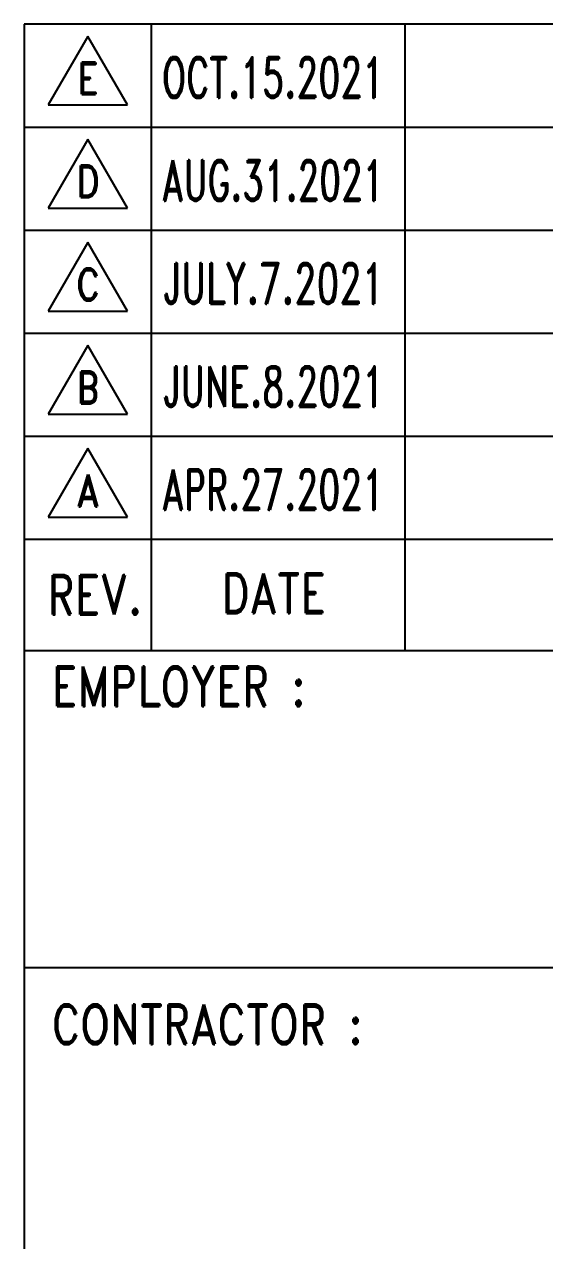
# Model space of a CAD drawing. Header units: millimetres. Extents: x 66027 to 360317, y -114806 to -64032.
# Drawn here: x 346948 to 349731, y -107819 to -101310 of the extents above; entities that cross this region are included whole.
import ezdxf
from ezdxf.enums import TextEntityAlignment as Align

# ---------------------------------------------------------------- set-up
doc = ezdxf.new("R2010")
doc.units = ezdxf.units.MM
doc.header["$LTSCALE"] = 140
doc.layers.add('1', color=7, linetype='Continuous')
doc.layers.add('TAN-TIT', color=30, linetype='Continuous')
doc.styles.add('KIM3', font='ROMAND.shx', dxfattribs={"width": 1.25, "height": 3})
doc.styles.add('RD20', font='ROMAND.SHX', dxfattribs={"width": 0.8, "height": 2})
doc.styles.add('RD6', font='ROMAND.shx', dxfattribs={"width": 0.83, "height": 6})

# ---------------------------------------------------------------- blocks, each defined once
blk = doc.blocks.new('BORDER')
at = {"layer": 'TAN-TIT'}
for p, q in [((232823, 44987), (193237, 44987)), ((193237, 44987), (193237, 3520)), ((195499, 44987), (195499, 33818)), ((200023, 44987), (200023, 33818)), ((194369, 44772), (193663, 43548)), ((195076, 43548), (194369, 44772)), ((193663, 43548), (195076, 43548)), ((232823, 43149), (193237, 43149)), ((194369, 42934), (193663, 41710)), ((195076, 41710), (194369, 42934)), ((193663, 41710), (195076, 41710)), ((232823, 41311), (193237, 41311)), ((194369, 41097), (193663, 39872)), ((195076, 39872), (194369, 41097)), ((193663, 39872), (195076, 39872)), ((232823, 39473), (193237, 39473)), ((194369, 39259), (193663, 38034)), ((195076, 38034), (194369, 39259)), ((193663, 38034), (195076, 38034)), ((232823, 37635), (193237, 37635)), ((194369, 37421), (193663, 36196)), ((195076, 36196), (194369, 37421)), ((193663, 36196), (195076, 36196)), ((232823, 35797), (193237, 35797)), ((193237, 33818), (232823, 33818)), ((193237, 28163), (232823, 28163))]:
    blk.add_line(p, q, dxfattribs=at)
at = {"layer": 'TAN-TIT', "style": 'RD6', "width": 0.8}
for s, p in [('REV.', (194497, 34456)), ('DATE', (197685, 34484))]:
    blk.add_text(s, height=706.9, dxfattribs=at).set_placement(p, align=Align.CENTER)
for s, p in [('EMPLOYER :', (193724, 32823)), ('CONTRACTOR :', (193724, 26794))]:
    blk.add_text(s, height=706.9, dxfattribs=at).set_placement(p)

msp = doc.modelspace()

# ---------------------------------------------------------------- block references
at = {"layer": '1', "xscale": 0.3, "yscale": 0.3, "zscale": 0.3}
msp.add_blockref('BORDER', (288976.7, -114805.6), dxfattribs=at)

# ---------------------------------------------------------------- texts
at = {"style": 'KIM3'}
for s, width, p, p2 in [('OCT.15.2021', 0.598176, (347684.3, -101702.2), (348873.5, -101702.2)), ('AUG.31.2021', 0.58902, (347684.3, -102253.5), (348873.5, -102253.5)), ('JULY.7.2021', 0.614085, (347684.3, -102804.9), (348873.5, -102804.9)), ('JUNE.8.2021', 0.598176, (347684.3, -103356.3), (348873.5, -103356.3)), ('APR.27.2021', 0.598176, (347684.3, -103907.7), (348873.5, -103907.7))]:
    msp.add_text(s, height=216.31, dxfattribs=dict(at, width=width)).set_placement(p, p2, align=Align.FIT)
at = {"style": 'RD20', "width": 0.83}
for s, p in [('E', (347288.4, -101683.9)), ('D', (347288.4, -102235.3)), ('C', (347288.4, -102786.7)), ('B', (347288.4, -103338.1)), ('A', (347288.4, -103889.4))]:
    msp.add_text(s, height=169.7, dxfattribs=at).set_placement(p, align=Align.CENTER)

doc.saveas('drawing.dxf')
